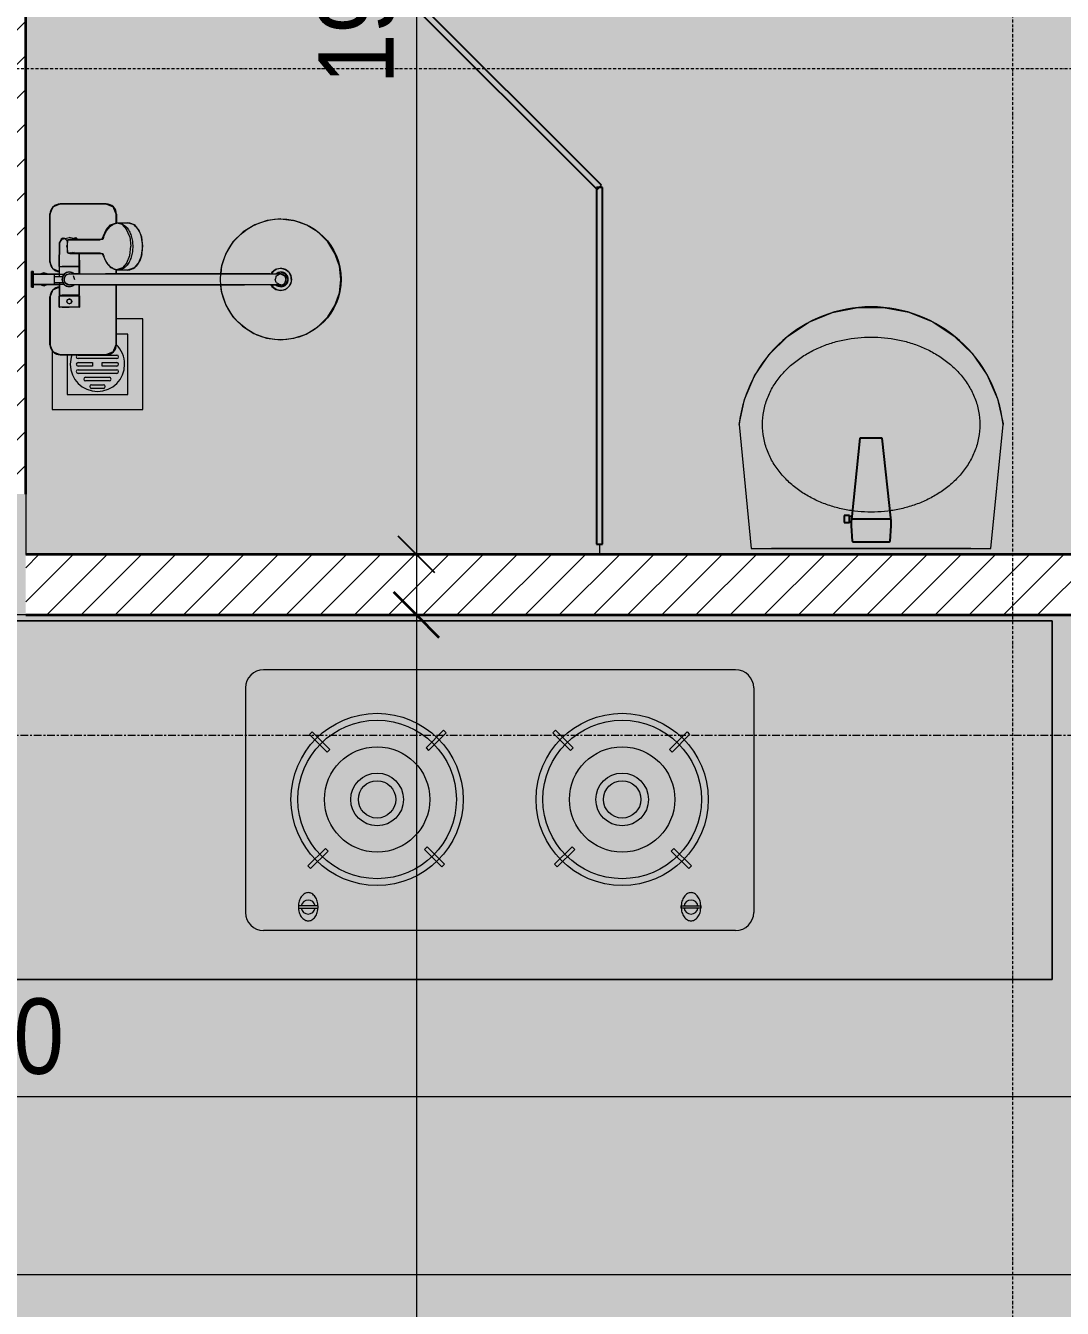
# Model space of a CAD drawing. Header units: millimetres. Extents: x 31157 to 224036, y 218 to 80529.
# Drawn here: x 40053 to 41769, y 72088 to 74213 of the extents above; entities that cross this region are included whole.
import ezdxf

# ---------------------------------------------------------------- set-up
doc = ezdxf.new("R2010")
doc.units = ezdxf.units.MM
doc.linetypes.add('Dash Dot 3_16_', pattern=[7.9375, 4.7625, -1.5875, 0, -1.5875])
doc.linetypes.add('Grid Line', pattern=[22.225, 12.7, -3.175, 3.175, -3.175])
for name, color, linetype, lineweight in [('0-1', 7, 'Continuous', 5), ('A-ANNO-DIMS', 211, 'Continuous', 9), ('A-ANNO-DIMS-50', 211, 'Continuous', 9), ('A-DETL-GENF-1', 7, 'Continuous', 18), ('A-DETL-GENF-5', 9, 'Continuous', 18), ('A-DETL-THIN', 151, 'Continuous', 18), ('A-FLOR-2', 7, 'Continuous', 18), ('A-GLAZ-CURT', 52, 'Continuous', 18), ('A-GLAZ-CURT-1', 90, 'Continuous', 25), ('A-WALL-6', 250, 'Continuous', 35), ('A-WALL-PATT-1', 9, 'Continuous', 18), ('G-ANNO-SYMB-1', 111, 'Dash Dot 3_16_', 18), ('I-FURN', 30, 'Continuous', 18), ('I-FURN-2', 253, 'Continuous', 18), ('M-EQPM', 50, 'Continuous', 18), ('M-EQPM-2', 7, 'Continuous', 18), ('P-SANR-FIXT', 6, 'Continuous', 18), ('P-SANR-FIXT-1', 253, 'Continuous', 18), ('P-SANR-FIXT-2', 221, 'Continuous', 25), ('S-GRID-1', 1, 'Grid Line', 9)]:
    doc.layers.add(name, color=color, linetype=linetype, lineweight=lineweight)
doc.styles.add('Arial', font='arial.ttf', dxfattribs={"height": 100})
doc.styles.add('UTM Avo', font='', dxfattribs={"width": 0.9, "height": 125})
doc.styles.get('UTM Avo').set_extended_font_data('UTM Avo')
doc.dimstyles.new('1_Dim_chi_tiet_2_5', dxfattribs={"dimscale": 304.8, "dimtxt": 124.912619, "dimasz": 0.19685, "dimexe": 0.164042, "dimexo": 0.0625, "dimgap": 0.016404, "dimtad": 1, "dimdec": 0, "dimrnd": 5, "dimzin": 0, "dimdsep": 46, "dimtxsty": 'UTM Avo', "dimblk1": 'OBLIQUE', "dimblk2": 'OBLIQUE', "dimsah": 1, "dimcen": 0.09, "dimdle": 0.164042, "dimazin": 0, "dimtfac": 1, "dimtdec": 4, "dimtix": 1, "dimtmove": 0, "dimatfit": 3, "dimfxl": 0.328084, "dimfxlon": 1, "dimtvp": 1, "dimtolj": 1, "dimtzin": 0, "dimarcsym": 2})
doc.dimstyles.new('Diagonal_-_2_0mm_Arial_làm_tròn', dxfattribs={"dimscale": 304.8, "dimtxt": 102.02594, "dimasz": 0.246063, "dimexe": 0.164042, "dimexo": 0.0625, "dimgap": 0.032808, "dimtad": 1, "dimdec": 0, "dimrnd": 10, "dimzin": 0, "dimdsep": 46, "dimtxsty": 'Arial', "dimblk1": 'OBLIQUE', "dimblk2": 'OBLIQUE', "dimsah": 1, "dimcen": 0.09, "dimdle": 0.246063, "dimazin": 0, "dimtfac": 1, "dimtdec": 4, "dimtix": 1, "dimtmove": 0, "dimatfit": 3, "dimfxl": 0.164042, "dimfxlon": 1, "dimtvp": 1, "dimtfill": 1, "dimtolj": 1, "dimtzin": 0, "dimarcsym": 2})
pattern_1 = [(45, (0, 0), (-28.284271, 28.284271), [])]

# ---------------------------------------------------------------- blocks, each defined once
blk = doc.blocks.new('HE BEP A1 - HE BEP A 2-842831-TKCS_CĂN HỘ LOẠI 2 - MẶT BẰNG')
at = {"layer": 'I-FURN'}
for p, q in [((662.4, 594.4), (3700, 594.4)), ((3700, 594.4), (3700, 0)), ((3700, 594.4), (3700, 0)), ((3175.6, 513.2), (2394, 513.2)), ((2364, 483.2), (2364, 111.2)), ((3205.6, 483.2), (3205.6, 111.2)), ((2474.5, 410.3), (2470.1, 405.9)), ((2470.1, 405.9), (2499.2, 376.7)), ((2503.6, 381.1), (2474.5, 410.3)), ((2692.1, 413), (2663, 383.9)), ((2667.3, 379.5), (2696.5, 408.6)), ((2696.5, 408.6), (2692.1, 413)), ((2873.2, 408.6), (2877.5, 413)), ((2902.3, 379.5), (2873.2, 408.6)), ((2877.5, 413), (2906.7, 383.9)), ((3066, 381.1), (3095.1, 410.3)), ((3099.5, 405.9), (3070.4, 376.7)), ((3095.1, 410.3), (3099.5, 405.9)), ((2663, 383.9), (2667.3, 379.5)), ((2906.7, 383.9), (2902.3, 379.5)), ((2499.2, 376.7), (2503.6, 381.1)), ((3070.4, 376.7), (3066, 381.1)), ((2467.4, 188.3), (2496.5, 217.4)), ((2500.9, 213), (2471.8, 183.9)), ((2496.5, 217.4), (2500.9, 213)), ((2660.2, 215.8), (2664.6, 220.2)), ((2689.3, 186.7), (2660.2, 215.8)), ((2664.6, 220.2), (2693.7, 191.1)), ((2905, 220.2), (2875.9, 191.1)), ((2880.3, 186.7), (2909.4, 215.8)), ((2909.4, 215.8), (2905, 220.2)), ((3073.1, 217.4), (3068.7, 213)), ((3068.7, 213), (3097.9, 183.9)), ((3102.3, 188.3), (3073.1, 217.4)), ((2471.8, 183.9), (2467.4, 188.3)), ((2693.7, 191.1), (2689.3, 186.7)), ((2875.9, 191.1), (2880.3, 186.7)), ((3097.9, 183.9), (3102.3, 188.3)), ((2451.6, 122.3), (2451.6, 118.3)), ((2484.1, 122.3), (2451.6, 122.3)), ((2451.6, 118.3), (2484.1, 118.3)), ((2484.1, 118.3), (2484.1, 122.3)), ((3085.5, 118.3), (3085.5, 122.3)), ((3085.5, 122.3), (3118, 122.3)), ((3118, 118.3), (3085.5, 118.3)), ((3118, 122.3), (3118, 118.3)), ((3175.6, 81.2), (2394, 81.2)), ((3700, 0), (662.4, 0))]:
    blk.add_line(p, q, dxfattribs=at)
for centre, radius in [((2581.9, 298.5), 142.6), ((2581.9, 298.5), 131.3), ((2987.7, 298.5), 142.6), ((2987.7, 298.5), 131.3), ((2581.9, 298.5), 87.2), ((2987.7, 298.5), 87.2), ((2581.9, 298.5), 43.6), ((2987.7, 298.5), 43.6), ((2581.9, 298.5), 30.9), ((2987.7, 298.5), 30.9)]:
    blk.add_circle(centre, radius, dxfattribs=at)
for centre, radius, start, end in [((2394, 483.2), 30, 90, 180), ((3175.6, 483.2), 30, 360, 90), ((2485.1, 120.7), 33.5, 163.9419, 180), ((2476.6, 123.1), 24.7, 145.204, 163.9419), ((2467.8, 120.3), 11.6, 9.9102, 170.0898), ((2471.3, 126.9), 18.1, 120.7976, 145.204), ((2467.9, 132.6), 11.5, 90, 120.7976), ((2467.9, 132.6), 11.5, 59.2024, 90), ((2464.5, 126.9), 18.1, 34.796, 59.2024), ((2459.1, 123.1), 24.7, 16.0581, 34.796), ((2450.6, 120.7), 33.5, 0, 16.0581), ((3119, 120.7), 33.5, 163.9419, 180), ((3110.5, 123.1), 24.7, 145.204, 163.9419), ((3105.2, 126.9), 18.1, 120.7976, 145.204), ((3101.8, 120.3), 11.6, 9.9102, 170.0898), ((3101.8, 132.6), 11.5, 90, 120.7976), ((3101.8, 132.6), 11.5, 59.2024, 90), ((3098.4, 126.9), 18.1, 34.796, 59.2024), ((3093, 123.1), 24.7, 16.0581, 34.796), ((3084.5, 120.7), 33.5, 0, 16.0581), ((2394, 111.2), 30, 180, 270), ((2485.1, 120.7), 33.5, 180, 196.0581), ((2476.6, 118.2), 24.7, 196.0581, 214.796), ((2467.8, 120.3), 11.6, 189.7177, 350.2823), ((2459.1, 118.2), 24.7, 325.204, 343.9419), ((2450.6, 120.7), 33.5, 343.9419, 0), ((3119, 120.7), 33.5, 180, 196.0581), ((3110.5, 118.2), 24.7, 196.0581, 214.796), ((3101.8, 120.3), 11.6, 189.7177, 350.2823), ((3093, 118.2), 24.7, 325.204, 343.9419), ((3084.5, 120.7), 33.5, 343.9419, 0), ((3175.6, 111.2), 30, 270, 0), ((2471.3, 114.5), 18.1, 214.796, 239.2024), ((2467.9, 108.8), 11.5, 239.2024, 270), ((2467.9, 108.8), 11.5, 270, 300.7976), ((2464.5, 114.5), 18.1, 300.7976, 325.204), ((3105.2, 114.5), 18.1, 214.796, 239.2024), ((3101.8, 108.8), 11.5, 239.2024, 270), ((3101.8, 108.8), 11.5, 270, 300.7976), ((3098.4, 114.5), 18.1, 300.7976, 325.204)]:
    blk.add_arc(centre, radius, start, end, dxfattribs=at)
at = {"layer": 'I-FURN-2'}
for p, q in [((3700, 594.4), (0, 594.4)), ((3700, 0), (3700, 594.4)), ((0, 0), (3700, 0))]:
    blk.add_line(p, q, dxfattribs=at)
blk = doc.blocks.new('bonruatreo - Chậu rửa-348246-TKCS_CĂN HỘ LOẠI 2 - MẶT BẰNG')
at = {"layer": 'P-SANR-FIXT-1'}
for p, q in [((-218.6, 205), (-198.4, 0)), ((198.4, 0), (218.6, 205)), ((-198.4, 0), (198.4, 0)), ((165, 0), (-165, 0))]:
    blk.add_line(p, q, dxfattribs=at)
at = {"layer": 'P-SANR-FIXT-1', "flags": 128}
blk.add_lwpolyline([(-218.6, 205), (-209.7, 246.6), (-192.9, 285.8), (-168.9, 321), (-138.6, 350.9), (-103.1, 374.4), (-63.7, 390.6), (-22, 398.9), (20.6, 399), (62.4, 391), (101.9, 375), (137.5, 351.7), (168, 322), (192.2, 287), (209.2, 247.9), (218.4, 206.4), (218.6, 205)], dxfattribs=at)
at = {"layer": 'P-SANR-FIXT-1'}
blk.add_arc((0, 180), 220, 6.525, 173.475, dxfattribs=at)
for points in [[(-180, 205), (-180, 212.4), (-178.6, 227.3), (-172.4, 248.8), (-162.5, 268.9), (-149.4, 287), (-133.8, 303), (-116.1, 316.6), (-96.9, 327.9), (-76.5, 336.8), (-55.2, 343.5), (-33.3, 347.9), (-11.2, 350.1), (11.1, 350.1), (33.3, 347.9), (55.2, 343.5), (76.5, 336.8), (96.9, 327.9), (116.1, 316.6), (133.8, 302.9), (149.5, 287), (162.5, 268.8), (172.4, 248.8), (178.6, 227.3), (180, 212.4), (180, 205)], [(180, 205), (180, 197.6), (178.6, 182.7), (172.4, 161.2), (162.5, 141.2), (149.5, 123), (133.8, 107.1), (116.1, 93.4), (96.9, 82.1), (76.5, 73.2), (55.2, 66.5), (33.3, 62.1), (11.1, 59.9), (-11.2, 59.9), (-33.3, 62.1), (-55.2, 66.5), (-76.5, 73.2), (-96.9, 82.1), (-116.1, 93.4), (-133.8, 107), (-149.4, 123), (-162.5, 141.1), (-172.4, 161.2), (-178.6, 182.7), (-180, 197.6), (-180, 205)]]:
    blk.add_open_spline(points, degree=3, dxfattribs=at)
at = {"layer": 'P-SANR-FIXT-2'}
for p, q in [((-18.5, 182.5), (-32.2, 52.9)), ((18.5, 182.5), (-18.5, 182.5)), ((33, 45.4), (18.5, 182.5)), ((-35.6, 54.2), (-44.7, 54.2)), ((-44.7, 54.2), (-44.7, 42.8)), ((-44.7, 42.8), (-35.6, 42.8)), ((-35.6, 52.9), (-35.6, 54.2)), ((-32.2, 52.9), (-35.6, 52.9)), ((-35.6, 44.2), (-35.6, 52.9)), ((-35.6, 42.8), (-35.6, 44.2)), ((-35.6, 44.2), (-33.1, 44.2)), ((-32.2, 52.9), (-33.1, 44.2)), ((32.7, 48.5), (-32.7, 48.5)), ((-33, 37.3), (-31.4, 12.2)), ((31.4, 12.2), (33, 37.3)), ((-30.2, 11), (30.2, 11))]:
    blk.add_line(p, q, dxfattribs=at)
for centre, radius, start, end in [((5.5, 41.4), 38.7, 175.8543, 186.034), ((-5.5, 41.4), 38.7, 353.966, 6.034), ((-30.1, 12.3), 1.3, 183.5997, 268.7722), ((30.1, 12.3), 1.3, 271.2278, 356.4003)]:
    blk.add_arc(centre, radius, start, end, dxfattribs=at)
blk = doc.blocks.new('93925000_0001 - 93925000_top_dwg_93925000_T-348115-TKCS_CĂN HỘ LOẠI 2 - MẶT BẰNG')
at = {"layer": 'P-SANR-FIXT'}
for p, q in [((-29.3, -30.4), (-108, -30.4)), ((29.3, -30.4), (108, -30.4)), ((-125, -47.4), (-125, -123.4)), ((-46.3, -78.4), (-46.3, -46.7)), ((-27.2, -47.1), (-26.1, -47.1)), ((-9, -412.5), (-9, -62.5)), ((9, -62.5), (9, -412.5)), ((21.5, -45.9), (60.6, -46.7)), ((125, -47.4), (125, -123.4)), ((-27.2, -77.9), (-26.1, -77.9)), ((43, -78.7), (21.5, -79.2)), ((43, -64.7), (43, -117.7)), ((65.8, -117.7), (65.8, -64.7)), ((42.7, -117.9), (42.7, -117.9)), ((43.2, -117.6), (43.2, -117.5)), ((65.6, -117.5), (65.6, -117.6)), ((66.1, -117.9), (66.1, -117.9)), ((-108, -140.4), (-9, -140.4)), ((9, -140.4), (16.1, -140.4)), ((15.4, -159.1), (15.8, -143.3)), ((108, -140.4), (92.7, -140.4)), ((93, -143.3), (93.4, -159.1))]:
    blk.add_line(p, q, dxfattribs=at)
at = {"layer": 'P-SANR-FIXT', "flags": 128}
for points in [[(-45.8, -46.1), (-27.2, -46.1), (-27.2, -78.9), (-45.8, -78.9)], [(-26.1, -46), (-26.1, -78.9), (-9, -79)], [(21.5, -47.4), (21.5, -79.1), (9, -79)]]:
    blk.add_lwpolyline(points, dxfattribs=at)
at = {"layer": 'P-SANR-FIXT'}
for centre, radius in [((-36.5, -62.5), 3.95), ((0, -412.5), 100)]:
    blk.add_circle(centre, radius, dxfattribs=at)
for centre, radius, start, end in [((-108, -47.4), 17, 90, 180), ((-29.3, -47.4), 17, 4.7626, 90), ((29.3, -47.4), 17, 90, 175.2374), ((108, -47.4), 17, 360, 90), ((-45.8, -46.6), 0.5, 90, 180), ((0, -62.5), 12, 318.5904, 221.4096), ((0, -62.5), 9, 90, 180.0008), ((0, -62.5), 9, 360, 90), ((45.7, -61.8), 2.59, 155.1929, 175.7071), ((45.9, -61.8), 2.75, 130.8294, 155.1929), ((46.1, -62.1), 3.08, 110.5459, 130.8294), ((54.4, -334.8), 275.9, 88.2683, 91.7343), ((59.7, -57.1), 10.5, 38.6491, 85.492), ((-11.1, -67.1), 76.9, 1.7693, 4.1075), ((-45.8, -78.4), 0.5, 180, 270), ((65.2, -72.4), 3.46, 323.2522, 79.3541), ((-108, -123.4), 17, 180, 270), ((46.2, -152), 33.2, 130.0223, 134.7808), ((47.7, -153.8), 35.5, 125.4414, 130.0144), ((49.9, -156.8), 39.2, 121.1773, 125.4365), ((50.6, -157.9), 40.5, 119.697, 121.1761), ((51, -158.7), 41.5, 117.0276, 119.7085), ((52.2, -161.1), 44.1, 113.3199, 117.0258), ((51.7, -159.9), 42.8, 109.7779, 113.2977), ((52.5, -162.2), 45.2, 106.1472, 109.7766), ((53.2, -164.5), 47.7, 103.9355, 106.1665), ((39.1, -108.2), 10.4, 284.3956, 285.5116), ((40.8, -114.2), 4.19, 285.5116, 289.9665), ((40.2, -112.5), 6, 289.9665, 292.7061), ((41.4, -115.3), 2.96, 292.7061, 296.5405), ((41.3, -115.1), 3.16, 296.9591, 300.8286), ((41.8, -115.8), 2.26, 300.8286, 305.287), ((42.1, -116.4), 1.64, 305.287, 309.9326), ((42.6, -116.9), 0.906, 309.9326, 315.24), ((66.5, -116.6), 1.39, 229.6335, 235.1234), ((66.3, -116.8), 1.08, 225.1702, 229.6335), ((67.3, -115.4), 2.79, 235.1234, 238.7439), ((67.2, -115.6), 2.6, 238.7439, 243.4573), ((67.8, -114.4), 3.89, 243.9189, 246.8313), ((68.1, -113.8), 4.52, 246.843, 250.4792), ((68.3, -113.2), 5.24, 250.478, 254.0406), ((68.5, -112.7), 5.75, 254.0357, 256.0561), ((55.4, -165.2), 48.4, 73.8659, 76.0481), ((56.2, -162.4), 45.5, 70.241, 73.86), ((57.4, -159.2), 42.1, 66.6693, 70.2637), ((56.5, -161.3), 44.3, 62.9815, 66.6728), ((58, -158.4), 41.1, 60.2783, 62.9855), ((57.7, -158.9), 41.7, 58.8444, 60.2824), ((59.2, -156.4), 38.7, 54.5377, 58.8482), ((60.9, -154), 35.8, 50.0034, 54.5405), ((62.8, -151.7), 32.8, 45.1921, 50.0042), ((108, -123.4), 17, 270, 360), ((32.6, -143.6), 16.9, 172.414, 179.1297), ((33.7, -143.7), 17.9, 164.9525, 172.4168), ((35.2, -144.2), 19.5, 157.9614, 164.9563), ((37.1, -144.9), 21.6, 151.4775, 157.9654), ((39.3, -146.1), 24, 145.4892, 151.4815), ((41.5, -147.6), 26.8, 139.9517, 145.4927), ((43.6, -149.4), 29.5, 134.7867, 139.9744), ((65, -149.6), 29.8, 40.0487, 45.1896), ((87.6, -128.4), 1.5, 180, 187.5386), ((87.6, -128.4), 1.5, 258.6057, 270), ((67.2, -147.7), 26.8, 34.5125, 40.0422), ((69.4, -146.2), 24.2, 28.5363, 34.4919), ((73.8, -143.9), 19.2, 21.6374, 28.9183), ((71.2, -145), 22.1, 15.4436, 21.6374), ((76.8, -143.4), 16.2, 7.1859, 15.4436), ((73.9, -143.8), 19.1, 1.2699, 7.1859), ((32.7, -159), 17.3, 181.3198, 222.2619), ((76, -159), 17.4, 317.3098, 358.6393), ((54.2, -123), 60.6, 259.1395, 270.1494), ((54.2, -119.5), 64.1, 270.1494, 280.3637), ((0, -412.5), 18, 120.2491, 59.7509), ((0, -412.5), 12.2, 137.7946, 42.2054), ((0, -412.5), 9, 180, 0)]:
    blk.add_arc(centre, radius, start, end, dxfattribs=at)
for points, degree in [([(-12.9, 0), (-12.9, -1.5), (-12.9, -3)], 2), ([(12.9, 0), (0, 0), (-12.8, 0)], 2), ([(12.8, 0), (12.9, 0), (12.9, 0)], 2), ([(12.9, 0), (12.9, -1.5), (12.9, -3)], 2), ([(-12.9, -3), (0, -3), (12.8, -3)], 2), ([(-12.8, -3), (-12.9, -3), (-12.9, -3)], 2), ([(-8.5, -3.8), (-8.5, -20.9), (-8.5, -38)], 2), ([(8.5, -3.8), (8.5, -20.9), (8.5, -38)], 2), ([(-8.5, -38), (0, -38), (8.5, -38)], 2), ([(-5, -38), (-5, -44.8), (-5, -51.6)], 2), ([(5, -38), (5, -44.8), (5, -51.6)], 2), ([(-5, -46), (-15.5, -46), (-26.1, -46)], 2), ([(5, -46), (13.3, -46), (21.5, -46)], 2), ([(43.2, -61.6), (43.1, -62.2), (43.3, -62.8), (43, -63.5), (43, -64.1), (43, -64.7)], 5), ([(46.1, -59), (45.8, -59), (45.6, -59), (45.4, -59.1), (45.2, -59.1), (45, -59.2)], 5), ([(65.6, -61.6), (65.6, -60.8), (65.5, -60), (64.3, -59), (63.5, -59), (62.7, -59)], 5), ([(42.8, -182.5), (33, -180.6), (24.7, -176.4), (19.9, -170.7)], 3), ([(88.8, -170.8), (83.9, -176.5), (75.6, -180.7), (65.8, -182.5)], 3)]:
    blk.add_open_spline(points, degree=degree, dxfattribs=at)
for points, weights in [([(-9.3, -3), (-8.5, -3), (-8.5, -3.8)], [1, 0.707106775639, 1]), ([(9.3, -3), (8.5, -3), (8.5, -3.8)], [1, 0.707106765177, 1]), ([(21.5, -45.9), (21.5, -45.7), (21.5, -47.4)], [0.874147445041, 0.908470869121, 1]), ([(67.9, -74.4), (66.9, -75.7), (65.8, -76.4)], [1, 0.991614392871, 1]), ([(54.4, -167.3), (15.8, -167.3), (15.8, -143.6)], [1, 0.707106781187, 1]), ([(93, -143.6), (93, -167.3), (54.4, -167.3)], [1, 0.707106781187, 1])]:
    blk.add_rational_spline(points, weights, degree=2, dxfattribs=at)
blk.add_open_spline([(68, -50.6), (68.4, -51.1), (68.6, -51.7), (68.7, -53.5), (68.2, -54.7), (66.1, -57), (64.6, -58.1), (62.7, -59)], degree=3, knots=[0.3623591, 0.3623591, 0.3623591, 0.3623591, 0.4991435, 0.4991435, 0.7494159, 0.7494159, 0.9564651, 0.9564651, 0.9564651, 0.9564651], dxfattribs=at)
blk = doc.blocks.new('93925000_0001 - 93925000_top_dwg-348114-TKCS_CĂN HỘ LOẠI 2 - MẶT BẰNG')
blk.add_blockref('93925000_0001 - 93925000_top_dwg_93925000_T-348115-TKCS_CĂN HỘ LOẠI 2 - MẶT BẰNG', (0, 0))
blk = doc.blocks.new('93925000_0001 - 93925000_3D_low_dwg-348120-TKCS_CĂN HỘ LOẠI 2 - MẶT BẰNG')
at = {"layer": 'P-SANR-FIXT'}
for p, q in [((-13, 0.4), (-12.1, 0.4)), ((-13, -2.4), (-13, 0.4)), ((-12.1, 0.4), (-9.1, 0.4)), ((-9.1, 0.4), (-5, 0.4)), ((-5, 0.4), (0, 0.4)), ((0, 0.4), (5.1, 0.4)), ((5.1, 0.4), (9, 0.4)), ((9, 0.4), (12, 0.4)), ((12, 0.4), (13, 0.4)), ((13, -2.4), (13, 0.4)), ((-12.1, -2.4), (-13, -2.4)), ((-9.1, -2.4), (-12.1, -2.4)), ((-11.1, -20.1), (-8.9, -14.6)), ((-8.9, -25.2), (-11.1, -20.1)), ((-5, -2.4), (-9.1, -2.4)), ((-8.9, -45.6), (-8.9, -2.4)), ((-8.5, -53.6), (-8.5, -2.4)), ((0, -2.4), (-5, -2.4)), ((5.1, -2.4), (0, -2.4)), ((5.1, -2.4), (9, -2.4)), ((8.5, -2.4), (8.5, -53.6)), ((8.9, -2.4), (8.9, -45.6)), ((11.1, -20.1), (8.9, -15)), ((8.9, -25.6), (11.1, -20.1)), ((9, -2.4), (12, -2.4)), ((12, -2.4), (13, -2.4)), ((13, -2.4), (12, -2.4)), ((-125, -47), (-120, -35)), ((-120, -35), (-125, -47)), ((-120, -35), (-108, -30)), ((-108, -30), (-120, -35)), ((-108, -30), (-29.2, -30)), ((-29.2, -30), (-108, -30)), ((-29.2, -30), (-17.2, -35)), ((-17.2, -35), (-29.2, -30)), ((-17.2, -35), (-12.8, -45.6)), ((-12.8, -45.6), (-17.2, -35)), ((17.2, -35), (12.8, -45.6)), ((12.8, -45.6), (17.2, -35)), ((17.2, -35), (29.2, -30)), ((17.2, -35), (29.2, -30)), ((29.2, -30), (108, -30)), ((108, -30), (29.2, -30)), ((108, -30), (120, -35)), ((120, -35), (108, -30)), ((120, -35), (125, -47)), ((125, -47), (120, -35)), ((-125, -123), (-125, -47)), ((-125, -47), (-125, -123)), ((-46.3, -45.7), (-27.2, -45.6)), ((-46.3, -46.9), (-46.3, -45.7)), ((-46.3, -50.5), (-46.3, -46.9)), ((-46.3, -50.5), (-46.3, -56.1)), ((-46.3, -56.1), (-46.3, -62.1)), ((-46.3, -68.1), (-46.3, -62.1)), ((-40.5, -62.1), (-39.4, -59.4)), ((-40.5, -62.1), (-39.3, -64.9)), ((-36.6, -58.1), (-39.4, -59.4)), ((-36.6, -58.1), (-33.6, -59.3)), ((-33.6, -59.3), (-32.5, -62.1)), ((-33.6, -64.8), (-32.5, -62.1)), ((-27.2, -46.8), (-27.2, -45.6)), ((-27.2, -46.8), (-27.2, -50.4)), ((-27.2, -56), (-27.2, -50.4)), ((-27.2, -62.1), (-27.2, -56)), ((-27.2, -68.2), (-27.2, -62.1)), ((-26.1, -46.8), (-26.1, -45.6)), ((-8.5, -45.6), (-26.1, -45.6)), ((-26.1, -46.8), (-26.1, -50.4)), ((-26.1, -56), (-26.1, -50.4)), ((-26.1, -62.1), (-26.1, -56)), ((-26.1, -68.2), (-26.1, -62.1)), ((-11.1, -57.5), (-12, -62.1)), ((-11.2, -57.7), (-12, -62.1)), ((-12, -62.1), (-11.2, -66.5)), ((-12, -62.1), (-11.2, -66.5)), ((-8.5, -53.6), (-11.2, -57.7)), ((-8.5, -53.6), (-11.2, -57.7)), ((-11.1, -57.5), (-11.2, -57.7)), ((-5.4, -54.9), (-9, -62.1)), ((-9, -62.1), (-8.3, -63.4)), ((-9, -62.1), (-9, -66.3)), ((-4.4, -50.9), (-8.5, -53.6)), ((-4.4, -50.9), (-8.5, -53.6)), ((-6.3, -55.7), (-5.4, -54.9)), ((0, -53.1), (-5.4, -54.9)), ((-4.6, -51), (-4.4, -50.9)), ((0, -50.1), (-4.4, -50.9)), ((4.4, -50.9), (0, -50.1)), ((2.5, -54.1), (0, -53.1)), ((4.4, -50.9), (4.6, -51)), ((4.4, -50.9), (8.5, -53.6)), ((4.4, -50.9), (8.5, -53.6)), ((9, -62.1), (6.4, -55.7)), ((21.5, -45.6), (8.5, -45.6)), ((11.1, -57.5), (8.5, -53.6)), ((11.2, -57.7), (8.5, -53.6)), ((11.2, -57.7), (8.5, -53.6)), ((9, -62.1), (9, -66.5)), ((11.1, -57.5), (11.2, -57.7)), ((11.1, -66.7), (12, -62.1)), ((12, -62.1), (11.2, -57.7)), ((12, -62.1), (11.2, -57.7)), ((11.2, -66.5), (12, -62.1)), ((21.5, -45.6), (60.6, -46.1)), ((21.5, -46.8), (21.5, -45.6)), ((21.5, -46.8), (21.5, -50.4)), ((21.5, -56), (21.5, -50.4)), ((21.5, -62.1), (21.5, -56)), ((21.5, -68.2), (21.5, -62.1)), ((44.3, -58.6), (44.2, -112.9)), ((65.4, -58.6), (44.3, -58.6)), ((52.7, -58.6), (54.8, -57.9)), ((54.8, -57.9), (56.9, -58.6)), ((60.6, -46.1), (66.7, -50.3)), ((65.4, -58.6), (65.4, -112.9)), ((66.3, -68.3), (65.8, -62.4)), ((66.7, -50.3), (69.5, -62.1)), ((66.7, -73.9), (69.5, -62.1)), ((125, -47), (125, -123)), ((125, -123), (125, -47)), ((-46.3, -73.7), (-46.3, -68.1)), ((-46.3, -77.3), (-46.3, -73.7)), ((-46.3, -78.5), (-46.3, -77.3)), ((-46.3, -78.5), (-27.2, -78.6)), ((-36.5, -66.1), (-39.3, -64.9)), ((-33.6, -64.8), (-36.5, -66.1)), ((-27.2, -73.8), (-27.2, -68.2)), ((-27.2, -77.4), (-27.2, -73.8)), ((-27.2, -78.6), (-27.2, -77.4)), ((-26.1, -73.8), (-26.1, -68.2)), ((-26.1, -77.4), (-26.1, -73.8)), ((-26.1, -78.6), (-26.1, -77.4)), ((-26.1, -78.6), (-9, -78.6)), ((-11.1, -66.7), (-11.2, -66.5)), ((-11.2, -66.5), (-9, -69.8)), ((-11.1, -66.7), (-9, -69.9)), ((-9, -79.5), (-9, -66.3)), ((-9, -79.5), (-9, -94.5)), ((6.4, -68.5), (0, -71.1)), ((9, -79.6), (9, -66.5)), ((9, -69.8), (11.2, -66.5)), ((9, -69.8), (11.2, -66.5)), ((9, -69.8), (11.1, -66.7)), ((9, -78.6), (21.5, -78.6)), ((9, -79.6), (9, -94.6)), ((11.1, -66.7), (11.2, -66.5)), ((21.5, -73.8), (21.5, -68.2)), ((21.5, -77.4), (21.5, -73.8)), ((21.5, -78.6), (21.5, -77.4)), ((21.5, -78.6), (44.3, -78.3)), ((43.3, -68.3), (43.7, -64)), ((43.3, -68.3), (44.3, -66.3)), ((44.3, -70.3), (43.3, -68.3)), ((66.3, -68.3), (65.4, -66.3)), ((65.4, -70.2), (66.3, -68.3)), ((65.4, -74.7), (66.7, -73.9)), ((-9, -94.5), (-9, -122.1)), ((9, -94.6), (9, -122.1)), ((-120, -135), (-125, -123)), ((-125, -123), (-120, -135)), ((-9, -122.1), (-9, -352.1)), ((9, -352.1), (9, -122.1)), ((27.2, -123.6), (19, -131.1)), ((42.7, -116.4), (27.2, -123.6)), ((44.2, -112.9), (42.7, -116.4)), ((65.4, -112.9), (67, -116.4)), ((67, -116.4), (82.2, -123.4)), ((82.2, -123.4), (90.4, -130.7)), ((125, -123), (120, -135)), ((120, -135), (125, -123)), ((-108, -140), (-120, -135)), ((-120, -135), (-108, -140)), ((-9, -140), (-108, -140)), ((-108, -140), (-9, -140)), ((16.1, -140), (9, -140)), ((9, -140), (16.1, -140)), ((16, -140.4), (19, -131.1)), ((16, -140.4), (16, -160.1)), ((19.3, -150.1), (16, -140.4)), ((90.4, -130.7), (93.7, -140.4)), ((90.7, -149.6), (93.7, -140.4)), ((108, -140), (93.6, -140)), ((93.6, -140), (108, -140)), ((93.7, -140.4), (93.7, -160.1)), ((108, -140), (120, -135)), ((108, -140), (120, -135)), ((16, -160.1), (18.8, -169)), ((19.3, -169.7), (16, -160.1)), ((19, -169.2), (18.8, -169)), ((27.5, -157.3), (19.3, -150.1)), ((25.5, -175.3), (19.3, -169.7)), ((27.5, -157.3), (39.8, -162.4)), ((39.8, -162.4), (54.8, -164.2)), ((70.6, -162.2), (54.8, -164.2)), ((70.6, -162.2), (82.5, -157.2)), ((90.7, -149.6), (82.5, -157.2)), ((90.7, -169.3), (82.5, -176.8)), ((90.6, -169.4), (88.2, -171.6)), ((93.7, -160.1), (90.7, -169.3)), ((27.2, -176.8), (25.5, -175.3)), ((39.8, -182), (27.5, -177)), ((39.6, -182), (54.8, -183.9)), ((39.8, -182), (54.8, -183.9)), ((54.8, -183.9), (69.9, -181.9)), ((54.8, -183.9), (69.3, -182.2)), ((69.9, -181.9), (69.3, -182.2)), ((69.9, -181.9), (70.6, -181.9)), ((82.5, -176.8), (70.6, -181.9)), ((82.2, -177), (79.6, -178.1)), ((-21.4, -314.2), (-42.5, -321.4)), ((-9, -312.8), (-21.4, -314.2)), ((22.5, -314.4), (9, -312.9)), ((43, -321.6), (22.5, -314.4)), ((-61.8, -333.3), (-77.7, -348.9)), ((-42.5, -321.4), (-61.8, -333.3)), ((61.9, -333.3), (43, -321.6)), ((78.8, -350.3), (61.9, -333.3)), ((-77.7, -348.9), (-89.8, -367.9)), ((-9, -374.4), (-9, -352.1)), ((9, -374.3), (9, -352.1)), ((90.5, -369.3), (78.8, -350.3)), ((-89.8, -367.9), (-97.3, -388.9)), ((-9, -394.7), (-9, -374.4)), ((9, -394.5), (9, -374.3)), ((97.6, -390.1), (90.5, -369.3)), ((-97.3, -388.9), (-100, -411.9)), ((-11.8, -397.7), (-16.7, -404)), ((-9, -396.3), (-11.8, -397.7)), ((-9, -394.7), (-9, -407.6)), ((-5.4, -404.7), (0, -402.9)), ((5.4, -404.7), (0, -402.9)), ((9, -394.5), (9, -407.4)), ((11.7, -397.6), (9, -396.3)), ((11.7, -397.6), (16.7, -403.7)), ((11.7, -397.6), (16.7, -403.7)), ((100, -411.9), (97.6, -390.1)), ((-100, -411.9), (-97.6, -433.8)), ((-16.7, -404), (-18.5, -411.9)), ((-18.5, -411.9), (-18.5, -411.9)), ((-18.5, -411.9), (-16.5, -420.1)), ((-16.5, -420.1), (-11.3, -426.5)), ((-12, -411.9), (-9, -404.4)), ((-8.3, -420.6), (-12, -411.9)), ((-5.4, -404.7), (-9, -411.9)), ((-9, -407.6), (-9, -411.9)), ((-9, -411.9), (-9, -411.9)), ((0, -423.9), (-8.3, -420.6)), ((-5.4, -404.7), (-6.3, -405.5)), ((-5.4, -419.1), (-6.2, -418.4)), ((0, -420.9), (-5.4, -419.1)), ((0, -420.9), (-5.4, -419.1)), ((5.4, -419.1), (0, -420.9)), ((5.4, -419.1), (0, -420.9)), ((8.7, -420.2), (0, -423.9)), ((9, -411.9), (5.4, -404.7)), ((5.4, -404.7), (6.2, -405.3)), ((5.4, -419.1), (9, -411.6)), ((5.4, -419.1), (9, -411.9)), ((6.2, -418.4), (5.4, -419.1)), ((8.7, -420.2), (12, -411.9)), ((12, -411.9), (9, -404.9)), ((9, -411.9), (9, -407.4)), ((9, -411.6), (9, -411.9)), ((16.5, -420.1), (11.7, -426.2)), ((18.5, -411.9), (16.5, -420.1)), ((16.7, -403.7), (18.5, -411.9)), ((16.7, -403.7), (18.5, -411.9)), ((18.5, -411.9), (18.5, -411.9)), ((100, -411.9), (97.5, -433.9)), ((-97.6, -433.8), (-90.5, -454.4)), ((-11.3, -426.5), (-3.9, -430)), ((-3.9, -430), (4.1, -429.9)), ((4.1, -429.9), (11.7, -426.2)), ((89.8, -455.8), (97.5, -433.9)), ((-90.5, -454.4), (-78.4, -473.9)), ((78, -474.5), (89.8, -455.8)), ((-78.4, -473.9), (-62.2, -490.2)), ((61.9, -490.4), (78, -474.5)), ((-62.2, -490.2), (-43.5, -501.9)), ((-43.5, -501.9), (-22.2, -509.4)), ((-22.2, -509.4), (-0.1, -511.9)), ((-0.1, -511.9), (22.1, -509.4)), ((22.1, -509.4), (42.9, -502.2)), ((42.9, -502.2), (61.9, -490.4))]:
    blk.add_line(p, q, dxfattribs=at)
blk = doc.blocks.new('93925000_0001 - FMM 93925000-348244-TKCS_CĂN HỘ LOẠI 2 - MẶT BẰNG')
for name in ['93925000_0001 - 93925000_3D_low_dwg-348120-TKCS_CĂN HỘ LOẠI 2 - MẶT BẰNG', '93925000_0001 - 93925000_top_dwg-348114-TKCS_CĂN HỘ LOẠI 2 - MẶT BẰNG']:
    blk.add_blockref(name, (0, 0))
blk = doc.blocks.new('THU NUOC - THU NUOC-461820-TKCS_CĂN HỘ LOẠI 2 - MẶT BẰNG')
at = {"layer": 'M-EQPM-2'}
for p, q in [((-66.3, 70.6), (-66.3, -79.4)), ((83.7, 70.6), (-66.3, 70.6)), ((83.7, -27.4), (83.7, 70.6)), ((58.7, 45.6), (-41.3, 45.6)), ((-41.3, 45.6), (-41.3, -54.4)), ((58.7, -19.9), (58.7, 45.6)), ((-11, 23.3), (28.5, 23.3)), ((-1.1, 35.6), (18.5, 35.6)), ((18.5, 29.6), (-1.1, 29.6)), ((-23.3, 10.8), (40.9, 10.8)), ((40.9, 4.8), (-23.3, 4.8)), ((28.5, 17.3), (-11, 17.3)), ((-23.3, -1.2), (0.7, -1.2)), ((0.7, -7.2), (-23.3, -7.2)), ((-23.3, -13.6), (40.9, -13.6)), ((40.9, -19.6), (-23.3, -19.6)), ((0.7, -1.2), (0.7, -7.2)), ((16.7, -1.2), (40.9, -1.2)), ((16.7, -7.2), (16.7, -1.2)), ((40.9, -7.2), (16.7, -7.2)), ((-41.3, -54.4), (-22.3, -54.4)), ((-66.3, -79.4), (-22.3, -79.4))]:
    blk.add_line(p, q, dxfattribs=at)
for centre, radius, start, end in [((8.7, -4.4), 45, 0, 180), ((8.7, -4.4), 45, 0, 180), ((-11, 20.3), 3, 90, 270), ((-1.1, 32.6), 3, 90, 270), ((18.5, 32.6), 3, 270, 90), ((28.5, 20.3), 3, 270, 90), ((-23.3, 7.8), 3, 90, 270), ((40.9, 7.8), 3, 270, 90), ((8.7, -4.4), 45, 180, 226.2089), ((8.7, -4.4), 45, 180, 226.2089), ((-23.3, -4.2), 3, 90, 270), ((-23.3, -16.6), 3, 90, 270), ((40.9, -4.2), 3, 270, 90), ((40.9, -16.6), 3, 270, 90), ((8.7, -4.4), 45, 339.7593, 360), ((8.7, -4.4), 45, 339.7593, 360)]:
    blk.add_arc(centre, radius, start, end, dxfattribs=at)
blk = doc.blocks.new('System Panel - Glazed-850632-TKCS_CĂN HỘ LOẠI 2 - MẶT BẰNG')
at = {"layer": 'A-GLAZ-CURT-1'}
for p, q in [((295.3, 5), (-295.3, 5)), ((-295.3, 5), (-295.3, -5)), ((295.3, -5), (295.3, 5)), ((-295.3, -5), (295.3, -5))]:
    blk.add_line(p, q, dxfattribs=at)
blk = doc.blocks.new('System Panel - Glazed-850633-TKCS_CĂN HỘ LOẠI 2 - MẶT BẰNG')
at = {"layer": 'A-GLAZ-CURT-1'}
for p, q in [((316.6, 5), (-316.6, 5)), ((-316.6, 5), (-316.6, -5)), ((316.6, -5), (316.6, 5)), ((-316.6, -5), (316.6, -5))]:
    blk.add_line(p, q, dxfattribs=at)
blk = doc.blocks.new('NCV_TKTC_TANG 1_rvt-1-TKCS_CĂN HỘ LOẠI 2 - MẶT BẰNG')
at = {"layer": 'A-WALL-PATT-1'}
h = blk.add_hatch(dxfattribs=at)
h.set_pattern_fill('FP_1', color=256, style=0, pattern_type=2)
h.set_pattern_definition(pattern_1)
h.paths.add_polyline_path([(40052.6, 73436.9), (40052.6, 75236.9), (39952.6, 75236.9), (39952.6, 73436.9)])
h = blk.add_hatch(dxfattribs=at)
h.set_pattern_fill('FP_1', color=256, style=0, pattern_type=2)
h.set_pattern_definition(pattern_1)
h.paths.add_polyline_path([(41852.5, 73236.9), (41852.6, 73236.9), (41852.6, 73336.9), (40052.6, 73336.9), (40052.6, 73236.9), (41697.3, 73236.9)])
at = {"layer": 'A-FLOR-2'}
blk.add_line((41002.6, 73353.9), (41002.6, 73336.9), dxfattribs=at)
at = {"layer": 'A-WALL-6'}
for p, q in [((40052.6, 73436.9), (40052.6, 75236.9)), ((41852.6, 73336.9), (40052.6, 73336.9)), ((40052.6, 73236.9), (41852.6, 73236.9))]:
    blk.add_line(p, q, dxfattribs=at)
at = {"layer": 'A-GLAZ-CURT'}
for name, p, rotation in [('System Panel - Glazed-850633-TKCS_CĂN HỘ LOẠI 2 - MẶT BẰNG', (40778.7, 74168.5), 135.0000000000011), ('System Panel - Glazed-850632-TKCS_CĂN HỘ LOẠI 2 - MẶT BẰNG', (41002.6, 73649.3), 90.00000000000081)]:
    blk.add_blockref(name, p, dxfattribs=dict(at, rotation=rotation))
at = {"layer": 'I-FURN'}
blk.add_blockref('HE BEP A1 - HE BEP A 2-842831-TKCS_CĂN HỘ LOẠI 2 - MẶT BẰNG', (38052.6, 72632.6), dxfattribs=at)
at = {"layer": 'M-EQPM', "rotation": 180}
blk.add_blockref('THU NUOC - THU NUOC-461820-TKCS_CĂN HỘ LOẠI 2 - MẶT BẰNG', (40180.2, 73647.5), dxfattribs=at)
at = {"layer": 'P-SANR-FIXT', "rotation": 89.9999999999994}
blk.add_blockref('93925000_0001 - FMM 93925000-348244-TKCS_CĂN HỘ LOẠI 2 - MẶT BẰNG', (40062.6, 73792.4), dxfattribs=at)
at = {"layer": 'P-SANR-FIXT'}
blk.add_blockref('bonruatreo - Chậu rửa-348246-TKCS_CĂN HỘ LOẠI 2 - MẶT BẰNG', (41452.6, 73346.9), dxfattribs=at)
blk = doc.blocks.new('DIMBLOCK17-TKCS_CĂN HỘ LOẠI 2 - MẶT BẰNG')
at = {"layer": 'A-ANNO-DIMS-50'}
for p, q in [((40699.5, 73311.9), (40699.5, 69961.9)), ((40749.5, 73236.9), (40649.5, 73236.9)), ((40699.5, 73236.9), (40749.5, 73236.9)), ((40749.5, 70036.9), (40649.5, 70036.9)), ((40699.5, 70036.9), (40749.5, 70036.9))]:
    blk.add_line(p, q, dxfattribs=at)
at = {"layer": 'A-ANNO-DIMS-50', "lineweight": 35}
for p, q in [((40699.5, 73236.9), (40662, 73274.4)), ((40699.5, 73236.9), (40737, 73199.4)), ((40699.5, 70036.9), (40662, 70074.4)), ((40699.5, 70036.9), (40737, 69999.4))]:
    blk.add_line(p, q, dxfattribs=at)
at = {"layer": 'A-ANNO-DIMS-50', "color": 0, "insert": (40559.7, 71483.1), "char_height": 100, "width": 369.177, "attachment_point": 1, "rotation": 90, "line_spacing_factor": 0.941778, "style": 'Arial', "bg_fill": 3, "box_fill_scale": 1.25, "bg_fill_color": 256, "bg_fill_true_color": 13158600, "bg_fill_transparency": 0}
blk.add_mtext('3200', dxfattribs=at)
blk = doc.blocks.new('_Oblique')
at = {"color": 0, "linetype": 'ByBlock', "lineweight": -2}
blk.add_line((-0.5, -0.5), (0.5, 0.5), dxfattribs=at)
blk = doc.blocks.new('DIMBLOCK40-TKCS_CĂN HỘ LOẠI 2 - MẶT BẰNG')
at = {"layer": 'A-ANNO-DIMS-50'}
for p, q in [((35052.6, 72244.5), (35052.6, 72094.5)), ((35052.6, 72144.5), (35052.6, 72244.5)), ((41852.6, 72244.5), (41852.6, 72094.5)), ((41852.6, 72144.5), (41852.6, 72244.5)), ((35002.6, 72144.5), (41902.6, 72144.5))]:
    blk.add_line(p, q, dxfattribs=at)
at = {"layer": 'A-ANNO-DIMS-50', "lineweight": 25}
for p, q in [((35052.6, 72144.5), (35082.6, 72174.5)), ((41852.6, 72144.5), (41882.6, 72174.5)), ((35052.6, 72144.5), (35022.6, 72114.5)), ((41852.6, 72144.5), (41822.6, 72114.5))]:
    blk.add_line(p, q, dxfattribs=at)
at = {"layer": 'A-ANNO-DIMS-50', "color": 0, "insert": (38281.4, 72306.9), "char_height": 125, "width": 410.824, "attachment_point": 1, "line_spacing_factor": 1.110334, "style": 'UTM Avo'}
blk.add_mtext('6800', dxfattribs=at)
blk = doc.blocks.new('DIMBLOCK43-TKCS_CĂN HỘ LOẠI 2 - MẶT BẰNG')
at = {"layer": 'A-ANNO-DIMS-50'}
for p, q in [((38052.6, 72539.3), (38052.6, 72389.3)), ((38052.6, 72439.3), (38052.6, 72539.3)), ((41852.6, 72539.3), (41852.6, 72389.3)), ((41852.6, 72439.3), (41852.6, 72539.3)), ((38052.6, 72439.3), (41902.6, 72439.3))]:
    blk.add_line(p, q, dxfattribs=at)
at = {"layer": 'A-ANNO-DIMS-50', "lineweight": 25}
for p, q in [((38052.6, 72439.3), (38082.6, 72469.3)), ((41852.6, 72439.3), (41882.6, 72469.3)), ((38052.6, 72439.3), (38022.6, 72409.3)), ((41852.6, 72439.3), (41822.6, 72409.3))]:
    blk.add_line(p, q, dxfattribs=at)
at = {"layer": 'A-ANNO-DIMS-50', "color": 0, "insert": (39781.4, 72601.6), "char_height": 125, "width": 410.824, "attachment_point": 1, "line_spacing_factor": 1.110334, "style": 'UTM Avo'}
blk.add_mtext('3800', dxfattribs=at)
blk = doc.blocks.new('DIMBLOCK45-TKCS_CĂN HỘ LOẠI 2 - MẶT BẰNG')
at = {"layer": 'A-ANNO-DIMS-50'}
for p, q in [((40699.5, 75286.9), (40699.5, 73286.9)), ((40799.5, 75236.9), (40649.5, 75236.9)), ((40699.5, 75236.9), (40799.5, 75236.9)), ((40799.5, 73336.9), (40649.5, 73336.9)), ((40699.5, 73336.9), (40799.5, 73336.9))]:
    blk.add_line(p, q, dxfattribs=at)
at = {"layer": 'A-ANNO-DIMS-50', "lineweight": 25}
for p, q in [((40699.5, 75236.9), (40669.5, 75266.9)), ((40699.5, 75236.9), (40729.5, 75206.9)), ((40699.5, 73336.9), (40669.5, 73366.9)), ((40699.5, 73336.9), (40729.5, 73306.9))]:
    blk.add_line(p, q, dxfattribs=at)
at = {"layer": 'A-ANNO-DIMS-50', "color": 0, "insert": (40537.1, 74115.8), "char_height": 125, "width": 410.824, "attachment_point": 1, "rotation": 90, "line_spacing_factor": 1.110334, "style": 'UTM Avo'}
blk.add_mtext('1900', dxfattribs=at)

msp = doc.modelspace()

# ---------------------------------------------------------------- hatches: boundary and pattern name
at = {"layer": 'A-DETL-GENF-1'}
msp.add_hatch(color=256, dxfattribs=at).paths.add_polyline_path([(39917.6, 70036.9), (41852.6, 70036.9), (41852.5, 73236.9), (38052.6, 73237.3), (38052.1, 76436.9), (37052.6, 76436.9), (37052.3, 73236.9), (35052.6, 73236.9), (35052.6, 70036.9), (37552.6, 70036.9), (37552.7, 70111.9), (38852.6, 70111.7), (38852.7, 70036.9), (39687.4, 70036.9)])
h = msp.add_hatch(color=256, dxfattribs=at)
h.paths.add_polyline_path([(41002.6, 73336.9), (41852.6, 73336.9), (41852.6, 75236.9), (40052.6, 75236.9), (40052.6, 73336.9), (40997.6, 73336.9)])
h.paths.add_polyline_path([(40124.7, 73783.4), (40124.7, 73783.9), (40124.7, 73783.9)])
h.paths.add_polyline_path([(40116.2, 73800.9), (40116.4, 73801), (40118.3, 73802.3)])
at = {"layer": 'A-DETL-GENF-5'}
h = msp.add_hatch(dxfattribs=at)
h.set_pattern_fill('FP_2', color=256, style=0, pattern_type=2)
h.set_pattern_definition([(50, (0, 0), (364.3679, -31.8783), [38.1, -419.1]), (355, (0, 0), (-70.4859, 382.1133), [30.48, -335.28]), (100.451, (30.36, -2.66), (293.885, 350.2334), [32.38, -356.18]), (46.184, (0, 101.6), (542.1585, -84.0858), [57.15, -628.65]), (96.636, (45.2, 94.6), (474.805, 494.8554), [48.57, -534.27]), (351.184, (0, 101.6), (474.8102, 494.85), [45.72, -502.92]), (21, (50.8, 76.2), (303.2285, -204.5305), [38.1, -419.1]), (326, (50.8, 76.2), (123.6039, 368.376), [30.48, -335.28]), (71.451, (76.07, 59.16), (426.8341, 163.8427), [32.38, -356.18]), (37.5, (0, 0), (6.17665, 169.11015), [3.353, -327.863, 3.353, -337.007, -336.55]), (37.5, (0, 0), (6.17665, 169.11015), [-671.576, 3.353, -333.197]), (7.5, (0, 0), (133.63888, 200.3615), [3.353, -190.703, 3.353, -320.243, -128.27]), (7.5, (0, 0), (133.63888, 200.3615), [-517.652, 3.353, -124.917]), (327.5, (-113.28, 0), (271.18182, -11.45836), [3.353, -123.647, 3.353, -392.887, -525.78]), (327.5, (-113.28, 0), (271.18182, -11.45836), [-523.24, 3.353, -522.427]), (317.5, (-164.08, 0), (296.2585, 50.85285), [3.353, -161.747, 3.353, -259.791, -373.38]), (317.5, (-164.08, 0), (296.2585, 50.85285), [-428.244, 3.353, -370.027]), (45, (0, 0), (-125.7236, 125.7236), []), (45, (0, 190.5), (-125.7236, 125.7236), [])])
h.paths.add_polyline_path([(38152.6, 69761.9), (38852.6, 69762.2), (38852.6, 70111.9), (37552.6, 70111.5), (37552.6, 69761.9), (38052.6, 69761.9)])
h.paths.add_polyline_path([(33851.1, 69761.9), (34352.6, 69761.9), (34352.6, 70111.9), (33652.6, 70111.9), (33652.6, 69761.9)])
h.paths.add_polyline_path([(41852.6, 69836.9), (42052.6, 69836.9), (42052.6, 70036.9), (41852.6, 70036.9), (41852.6, 69939.5)])
h.paths.add_polyline_path([(42052.6, 71936.9), (42052.6, 71936.9), (42052.6, 72136.9), (41852.6, 72136.9), (41852.6, 71936.9), (41884.8, 71936.9)])
h.paths.add_polyline_path([(33652.6, 73039), (34352.6, 73039), (34352.6, 73386.9), (33652.6, 73386.9)])
h.paths.add_polyline_path([(40052.6, 73236.9), (40052.6, 73436.9), (39947.6, 73436.9), (39947.6, 73236.9), (40000.4, 73236.9)])
h.paths.add_polyline_path([(36952.6, 73236.9), (37052.6, 73236.9), (37052.6, 73436.9), (36952.6, 73436.9), (36952.6, 73336.9)])
h.paths.add_polyline_path([(38052.6, 73236.9), (38152.6, 73236.9), (38152.6, 73436.9), (38052.6, 73436.9), (38052.6, 73336.9)])
h.paths.add_polyline_path([(42652.6, 74516.9), (42652.6, 74916.9), (42452.6, 74916.9), (42452.6, 74516.9)])
h.paths.add_polyline_path([(36952.6, 76336.9), (37052.6, 76336.9), (37052.6, 76536.9), (36952.6, 76536.9), (36952.6, 76436.9)])
h.paths.add_polyline_path([(33852.6, 76336.9), (33852.6, 76536.9), (33652.6, 76536.9), (33652.6, 76336.9)])
h.paths.add_polyline_path([(38052.6, 76342), (38152.6, 76342), (38152.6, 76536.9), (38052.6, 76536.9), (38052.6, 76436.9)])
h.paths.add_polyline_path([(38652.6, 77886.9), (38652.6, 78236.9), (37952.6, 78236.9), (37952.6, 77886.9), (38347.4, 77886.9)])
h.paths.add_polyline_path([(33652.6, 77886.9), (34052.5, 77886.9), (34052.5, 78238.6), (33652.6, 78238.6), (33652.6, 77887)])
h.paths.add_polyline_path([(42452.6, 77936.9), (42652.6, 77936.9), (42652.2, 78638.6), (42252.6, 78638.6), (42252.6, 77936.9), (42442.6, 77936.9)])

# ---------------------------------------------------------------- linework, layer by layer
at = {"layer": 'A-DETL-THIN'}
for p, q in [((40052.6, 75236.9), (40052.6, 73336.9)), ((40052.6, 73336.9), (41852.6, 73336.9)), ((41852.6, 73236.9), (38052.6, 73236.9))]:
    msp.add_line(p, q, dxfattribs=at)
at = {"layer": 'G-ANNO-SYMB-1'}
for p, q in [((41687.3, 68181.7), (41687.3, 79805)), ((44976.7, 74141.1), (31894.4, 74141.1))]:
    msp.add_line(p, q, dxfattribs=at)
at = {"layer": 'S-GRID-1'}
msp.add_line((43168.2, 73036.9), (33600, 73036.9), dxfattribs=at)

# ---------------------------------------------------------------- block references
at = {"layer": '0-1'}
msp.add_blockref('NCV_TKTC_TANG 1_rvt-1-TKCS_CĂN HỘ LOẠI 2 - MẶT BẰNG', (0, 0), dxfattribs=at)

# ---------------------------------------------------------------- next in the draw order: dimensions: what is measured, and where the dimension line sits
at = {"layer": 'A-ANNO-DIMS'}
dim = msp.add_linear_dim(base=(40699.5, 70036.9), p1=(40749.5, 73236.9), p2=(40749.5, 70036.9), angle=90, dimstyle='Diagonal_-_2_0mm_Arial_làm_tròn', override={"dimpost": '<>', "dimfxl": 3199.949304}, dxfattribs=at)
dim.commit()
dim.dimension.update_dxf_attribs({"geometry": 'DIMBLOCK17-TKCS_CĂN HỘ LOẠI 2 - MẶT BẰNG', "text_midpoint": (40638.4, 71636.9)})

# ---------------------------------------------------------------- next in the draw order: dimensions: what is measured, and where the dimension line sits
dim = msp.add_linear_dim(base=(40699.5, 73336.9), p1=(40799.5, 75236.9), p2=(40799.5, 73336.9), angle=90, dimstyle='1_Dim_chi_tiet_2_5', override={"dimpost": '<>', "dimfxl": 1900}, dxfattribs=at)
dim.commit()
dim.dimension.update_dxf_attribs({"geometry": 'DIMBLOCK45-TKCS_CĂN HỘ LOẠI 2 - MẶT BẰNG', "text_midpoint": (40629.8, 74286.9)})
for base, p1, p2, override, picture, middle in [((41852.6, 72439.3), (38052.6, 72539.3), (41852.6, 72539.3), {"dimpost": '<>', "dimfxl": 3800.071331}, 'DIMBLOCK43-TKCS_CĂN HỘ LOẠI 2 - MẶT BẰNG', (39952.6, 72508.9)), ((41852.6, 72144.5), (35052.6, 72244.5), (41852.6, 72244.5), {"dimpost": '<>', "dimfxl": 6800.071331}, 'DIMBLOCK40-TKCS_CĂN HỘ LOẠI 2 - MẶT BẰNG', (38452.6, 72214.2))]:
    dim = msp.add_linear_dim(base=base, p1=p1, p2=p2, dimstyle='1_Dim_chi_tiet_2_5', override=override, dxfattribs=at)
    dim.commit()
    dim.dimension.update_dxf_attribs({"geometry": picture, "text_midpoint": middle})

doc.saveas('drawing.dxf')
